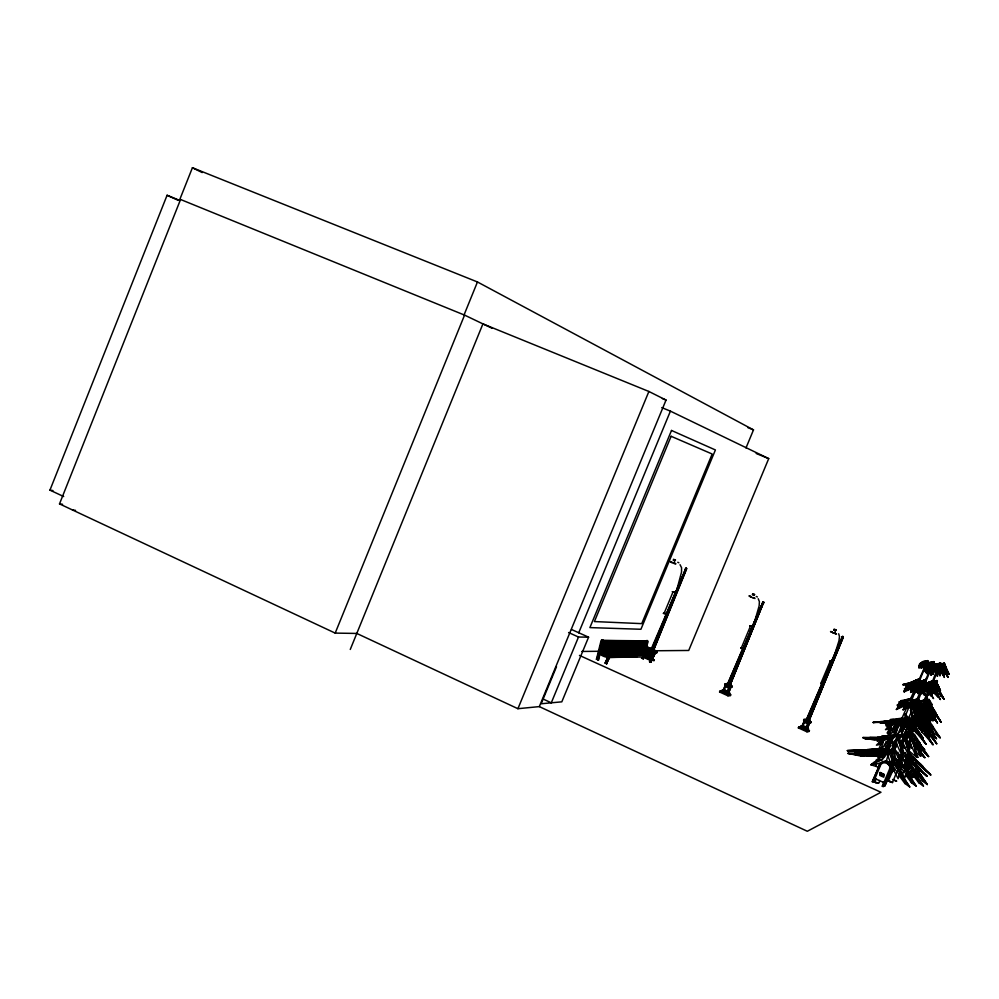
<?xml version="1.0" encoding="UTF-8"?>
<svg xmlns="http://www.w3.org/2000/svg" width="999" height="999" viewBox="0 0 999 999"><rect width="100%" height="100%" fill="white"/><g stroke="black" fill="none" stroke-linecap="round" stroke-linejoin="round"><path stroke-width="1.5" d="M926.785 662.175L926.785 661.163M924.15 663.061L926.972 662.15L926.96 664.984L926.51 664.372M930.356 664.035L933.141 663.136L933.128 665.921L932.679 665.309M937.287 665.484L940.047 664.597L940.022 667.357L939.584 666.758M944.629 671.216L944.654 668.606L943.281 665.659L943.231 669.617L947.964 677.347L943.281 665.659L947.964 677.347L944.654 668.606M653.284 650.174L685.976 568.131L651.51 648.326L650.511 648.913L652.11 648.351L667.095 612.737M940.771 663.836L939.722 665.559C938.411 672.027 943.655 673.388 939.634 665.571C939.572 666.62 942.831 669.23 940.384 669.18L941.295 667.195M943.643 667.407L943.68 664.697L942.294 666.158M883.029 750.811L885.963 751.036M934.09 669.817L934.14 667.145L932.729 664.11L932.666 668.169L937.512 676.111L932.729 664.11L934.49 667.707L933.503 667.782L934.415 665.759M686.625 568.431L685.351 568.468L686.613 569.018L653.97 649.313L654.045 651.148M915.971 692.394L916.021 689.647M927.921 668.93L927.971 666.221L926.548 663.149L926.473 667.27L931.393 675.312L926.548 663.149L928.096 666.37M892.269 739.647L889.647 740.434L894.592 735.014L896.115 734.952L900.062 745.254L902.871 749.125L901.585 744.018L896.115 734.952L881.593 736.375L896.115 734.952L896.428 739.173L894.679 744.592L892.569 746.715L892.269 739.647L896.115 734.952L896.777 735.476M928.183 730.993L928.121 733.453L936.725 743.78L927.921 730.269M905.668 738.686L908.516 735.526L909.989 735.464L910.339 739.56L908.715 744.842L908.566 750.561L916.67 757.404L916.42 751.585L909.989 735.464L904.157 735.689M936.35 681.967L941.52 696.478L937.287 692.282L936.562 682.841M901.26 747.289L901.173 750.187L909.352 757.13L909.152 751.223L902.709 734.902L896.802 735.127M930.294 667.344L930.331 666.121L933.141 663.136L930.431 664.173M933.566 684.203L937.836 696.803L933.553 692.544L932.629 682.105L936.75 690.933L932.629 682.105M920.841 704.532L920.778 706.293L922.527 704.757M937.374 665.634L940.047 664.597L937.249 667.544L937.212 668.756L934.39 670.441L934.515 669.38M894.679 744.592L894.467 750.474L902.746 757.504L902.584 751.51L897.327 738.024M918.818 724.949L918.206 726.373L916.845 723.264L915.384 727.334M914.972 707.155L914.16 705.057L918.306 712.562L918.356 711.325L910.888 700.087L924.325 722.09L920.104 715.496M926.572 682.991L930.856 695.741L926.535 691.433L925.623 680.856L929.782 689.797L925.623 680.856M919.355 680.132L924.612 695.229L920.229 690.858L919.555 681.043M686.6 568.394L653.895 649.163L654.333 650.461M907.604 724.962L906.405 722.102L905.494 725.349L902.609 729.482L900.536 726.61L907.591 721.203M920.279 705.769L919.542 703.883L924.599 712.824L924.649 711.6L917.282 700.524L920.828 708.254L918.193 701.997M930.231 670.079L927.609 660.651L922.077 661.813L926.835 661.026M936.338 670.941L936.4 669.53M889.347 728.721L887.324 732.941L888.635 735.252L893.868 726.535L899.013 723.114L898.913 725.262L895.966 729.457L893.868 726.535L902.447 720.017L903.009 720.454L900.399 726.348L899.013 723.114L899.849 721.965L901.048 724.874M908.403 689.947L908.491 688.211M943.181 672.315L940.671 663.136L935.276 664.26L939.922 663.511M924.3 701.573L937.449 722.939L933.378 716.52M946.765 672.302L946.84 670.928M925.449 665.534L925.549 663.673M928.221 701.136L934.939 711.975L935.564 714.61L931.155 705.881L935.339 713.111L935.401 711.925L928.221 701.136L931.717 708.666L929.107 702.572M918.056 690.646L920.466 689.997L917.944 692.332L917.881 693.506L920.641 692.27M907.666 688.024L904.345 688.91L907.929 686.538L914.185 684.552L908.915 685.514L906.105 686.75L918.081 683.129L910.077 686.875L909.927 689.26L904.132 691.845L904.22 690.634L906.83 688.249M913.298 688.86L910.738 691.208L910.651 692.407L914.859 690.534M918.206 707.142L915.596 708.316L916.071 702.022L917.444 702.709L922.826 711.038L917.319 703.458M909.577 702.659L909.127 707.954L911.513 706.156L910.688 707.954L911.25 713.024L913.885 711.812L910.851 703.259L909.402 704.77M922.527 714.547L933.166 732.329L940.171 737.811L932.254 725.611L922.527 714.547L925.186 722.652L922.626 716.283M919.18 716.42L921.29 723.326L918.63 715.109M927.796 692.07L927.534 695.117L930.956 691.845L930.781 693.044L933.029 691.633L931.08 687.637L929.32 691.358M920.454 688.773L920.304 690.546L917.794 685.814L914.222 693.518L917.694 690.159L917.532 691.395L919.804 689.934M914.31 718.144L911.45 714.285L914.272 720.966L914.122 722.602L911.45 714.285L914.497 717.694M885.838 736.962L877.771 737.387L877.534 739.722L881.505 739.035M907.816 720.828L907.654 722.477L904.982 714.048L915.047 725.561L923.238 738.261L915.933 732.554L908.753 719.143L904.982 714.048L907.816 720.828L913.286 729.033L908.753 719.143L910.876 724.874M937.387 690.272L937.212 691.957L935.464 688.748M922.139 706.68L922.377 704.432L920.104 706.068M922.314 690.234L924.087 686.463L924.375 683.803L923.675 683.703M922.139 706.518L922.377 704.432M932.567 681.206L937.574 668.106L939.435 666.058L940.808 669.792M932.517 664.61L930.119 669.755L930.618 666.683L932.517 664.61L933.915 670.616L932.517 664.61L929.569 667.007L930.618 666.683M924.4 665.759L923.338 666.083L926.335 663.648L923.875 668.868L924.4 665.759L926.335 663.648L927.334 666.258M876.011 766.383L876.335 763.86M923.963 690.734L923.8 691.945L926.061 690.509L924.087 686.463M936.213 690.034L937.037 684.864L937.824 688.274L937.287 692.282L937.037 684.864L935.913 687.674L936.213 690.034L936.925 688.586M932.279 686.688L931.592 684.527L932.517 690.184L933.316 685.039L934.102 688.498L933.553 692.544L933.316 685.039L932.154 687.874L932.467 690.272L933.316 689.947L934.764 693.406L935.251 692.295M910.938 708.503L911.2 706.53M925.436 689.123L926.323 683.828L927.097 687.324L926.535 691.433L926.323 683.828L925.136 686.7L925.436 689.123L926.173 687.649M919.117 688.523L920.042 683.154L920.816 686.688L920.229 690.858L920.042 683.154L918.818 686.063L919.117 688.523L919.879 687.012M754.22 597.989L752.871 597.764M943.231 667.494L944.455 672.002L943.068 666.133L941.183 672.677L943.63 675.636L944.18 672.964L942.507 666.146M924.599 707.791L924.312 709.702L922.939 707.467M939.435 666.058L937.499 672.689L939.972 675.686L940.546 672.976L939.435 666.058L936.525 668.431L937.574 668.106M911.338 699.799L910.963 702.222L911.812 703.696L912.224 699.3L911.525 698.588L901.323 701.735L905.381 700.499M932.666 665.996L933.628 671.603L933.029 674.35L930.544 671.316L932.229 666.508L930.444 668.194M913.511 744.105L914.372 738.686L912.599 740.534M897.139 763.224L896.677 766.121L898.113 769.867M911.962 700.249L917.919 699.05L917.332 702.634L918.168 704.083L918.605 699.75L917.919 699.05L912.224 700.311M926.335 663.648L927.447 670.754L926.835 673.526L924.312 670.454L926.036 665.571L924.212 667.295M929.919 686.875L930.131 685.601M924.612 702.422L924.999 700.062L918.081 701.61L921.64 701.111L918.98 701.922M922.876 685.689L923.101 684.402M919.642 701.798L918.693 701.735L928.833 699.7L928.233 703.184L929.033 704.595L929.495 700.374L928.833 699.7L923.263 700.923M806.98 720.791L843.206 636.675L808.603 721.44L805.406 719.792L807.417 718.731M916.782 683.728L914.759 686.713L914.722 684.902L915.646 684.253L915.658 685.876M749.712 596.391L751.073 596.628M749.862 631.88L763.224 601.785L763.586 602.597L729.695 685.651L726.66 684.09L728.671 683.054L726.96 683.391L730.993 685.214L729.695 685.651M925.499 700.736L928.833 699.7L927.884 704.432L926.61 703.259M919.13 701.248L924.999 700.062L924.038 704.857L922.739 703.683L920.953 705.856L920.741 703.184L924.999 700.062L925.686 700.749L925.224 705.019L924.412 703.596M913.323 701.086L917.919 699.05L916.907 703.908L915.608 702.709L913.773 704.907L913.573 702.21L917.919 699.05L915.783 699.775M911.525 698.588L910.489 703.508L909.165 702.297L904.332 706.768L904.744 703.508L911.525 698.588L900.961 700.711L901.947 700.774L898.85 702.11L906.867 700.649L911.525 698.588L904.457 700.187M941.183 672.677L941.695 670.292M938.024 670.267L937.074 671.141L939.147 667.931L937.499 672.689L939.147 667.931L937.399 669.605M931.08 668.868L930.544 671.316L932.229 666.508L930.119 669.755M924.862 667.969L924.312 670.454L926.036 665.571L923.875 668.868M890.596 769.567L891.108 767.906M891.208 768.418L891.508 767.057M884.015 785.376L884.877 785.913L892.107 768.868L892.232 765.621M596.465 659.19L601.123 640.409L602.684 639.747L603.309 640.871L598.588 659.927L596.465 659.19L598.588 659.927M597.315 657.729L602.222 639.76M598.101 659.927L602.834 640.871L602.197 639.747M599.974 653.733C620.766 660.164 594.68 657.005 600.911 650.961L607.155 650.911M643.681 649.5L644.755 645.179M644.093 649.5L644.805 646.628M644.879 651.51C643.93 650.449 650.137 638.811 646.241 640.871M645.279 651.51C644.605 649.999 651.036 638.149 645.829 640.871M917.219 772.502L916.183 776.61L913.985 772.514L915.072 769.954M599.725 651.073L600.549 651.286L601.048 649.338L645.279 649.075L644.817 650.873M602.772 642.569L603.271 640.621L647.315 641.058L646.865 642.856L601.947 642.357L646.865 642.856M646.091 642.657L646.553 640.871L647.315 641.058M913.198 773.85L912.137 778.009L907.704 769.705L905.756 763.186M905.881 773.775L904.794 777.996L900.324 769.58L898.376 762.986M899.262 774.4L898.126 778.671L893.618 770.142L891.295 762.1M934.627 681.618L932.292 682.329L936.7 680.569L937.424 681.093L935.638 685.489L936.125 681.118M894.455 735.701L883.528 740.646L880.444 751.535L878.795 748.9L881.043 744.205M905.469 757.155L906.18 754.67L909.327 762.774M927.671 682.979L929.644 682.267L927.022 683.054L933.241 680.644L931.88 685.664L932.392 681.243M908.004 731.53L907.042 734.914L905.756 732.704M603.321 641.62L601.161 649.15L602.222 649.213L604.383 641.695M601.485 649.225L603.546 641.62M601.698 649.225L603.858 641.695M601.898 649.15L604.058 641.62M604.283 641.633L602.122 649.15L602.959 649.213M602.447 649.213L604.595 641.695M602.634 649.15L604.795 641.633M603.321 647.964L605.119 641.695M603.546 647.964L605.332 641.695M603.733 647.889L605.531 641.633M604.033 647.639L605.744 641.645L604.058 647.964M603.92 649.213L606.068 641.708M604.108 649.138L606.256 641.645M604.432 649.2L606.48 641.645M604.657 649.2L606.805 641.708M902.359 750.898L903.421 750.948L902.996 752.409L906.48 760.239L909.152 763.636L905.069 752.447M905.206 727.672L905.731 725.736L912.711 735.014L910.888 731.168L902.447 720.017L890.109 721.665L901.011 720.741M920.603 681.743L922.601 681.018L919.954 681.817L926.248 679.382L924.849 684.465L925.399 679.982M601.885 644.143L602.622 641.633M601.835 645.454L602.834 641.633M602.06 645.454L603.146 641.695M604.857 649.138L607.03 641.67M605.069 649.138L607.242 641.67M605.169 649.2L607.342 641.733M605.382 649.2L607.754 641.67M607.542 643.169L605.806 649.138L606.843 649.188L609.015 641.745M608.066 641.733L605.894 649.2L608.279 641.733M608.478 641.683L606.318 649.125L644.767 648.975L646.778 642.045L645.679 641.982L643.656 648.925L644.767 648.975M606.63 649.188L608.703 641.683M609.203 641.683L607.042 649.125L608.079 649.188L610.239 641.758L607.979 649.125L608.803 649.175L610.864 641.695M607.255 649.125L609.427 641.683M607.355 649.188L609.515 641.745M607.567 649.188L609.927 641.695M608.291 649.188L610.451 641.758M608.491 649.113L610.651 641.695M609.015 649.175L611.176 641.758M611.363 641.708L609.215 649.113L612.087 641.708M609.427 649.113L611.588 641.708M609.515 649.175L611.675 641.77M610.152 649.113L612.3 641.708L610.239 649.175M610.451 649.175L612.612 641.77M610.651 649.1L612.799 641.708M610.951 649.163L613.111 641.77M613.324 641.783L611.176 649.163L609.927 649.113M613.511 641.72L611.363 649.1L614.223 641.72M611.575 649.1L613.723 641.72M611.675 649.163L613.823 641.783M612.287 649.1L614.435 641.733M612.387 649.163L614.535 641.783M612.599 649.163L614.747 641.783M612.787 649.1L614.934 641.733M613.099 649.15L615.147 641.733M615.459 641.795L613.311 649.15L612.075 649.1M615.646 641.733L613.498 649.088L615.859 641.733M614.023 649.15L616.158 641.795M616.346 641.745L614.21 649.088L615.434 649.138L617.569 641.808M614.422 649.088L616.558 641.745M614.51 649.15L616.658 641.808M614.722 649.15L617.057 641.745M615.134 649.075L617.257 641.745M615.222 649.15L617.357 641.808M617.757 641.758L615.621 649.075L618.269 641.82M615.921 649.138L618.056 641.82M618.456 641.758L616.321 649.075L617.544 649.125L619.855 641.77M616.633 649.138L618.668 641.758M616.845 649.138L618.968 641.82M617.02 649.075L619.155 641.77M617.232 649.075L619.355 641.77M617.332 649.138L619.455 641.82M617.931 649.063L619.63 643.231M618.031 649.125L620.154 641.833M620.367 641.833L617.719 649.063M620.541 641.77L618.418 649.063L619.63 649.125L621.753 641.845M618.731 649.125L620.754 641.783M618.93 649.125L621.053 641.845M619.118 649.063L621.241 641.783M619.417 649.125L621.44 641.783M621.927 641.783L619.817 649.05L622.439 641.845M620.117 649.113L622.14 641.795M622.614 641.795L620.504 649.05L622.914 641.857M620.716 649.05L622.827 641.795M621.016 649.113L623.301 641.795M621.403 649.05L623.513 641.795M621.49 649.113L623.813 641.857L621.191 649.05M624.2 641.808L622.19 649.1M624.675 641.808L622.564 649.038L623.763 649.1L625.861 641.882L623.551 649.1M622.877 649.1L625.187 641.87L623.076 649.1M623.251 649.038L625.362 641.82M626.036 641.82L623.938 649.038L626.336 641.882M624.238 649.1L626.236 641.82M626.71 641.833L624.625 649.025L625.799 649.088L628.071 641.833L629.245 641.907L627.16 649.075M626.498 643.269L624.825 649.025L627.222 641.882M625.124 649.088L627.397 641.833M625.499 649.025L627.896 641.895L626.922 641.833M625.599 649.088L627.697 641.895M628.271 641.845L626.485 649.088M626.648 649.013L628.746 641.845M629.045 641.907L626.947 649.075L625.973 649.025M627.322 649.013L629.42 641.845M627.622 649.075L629.919 641.907L627.834 649.075L626.86 649.013M628.296 649.075L630.581 641.92L628.496 649.075M628.671 649.013L631.256 641.92L629.17 649.063M631.256 641.92L630.082 641.857L627.996 649.013L628.97 649.063L631.056 641.92M629.345 649L631.418 641.87L633.241 641.932L630.968 649.063L630.007 649L632.08 641.87L630.506 649.063M629.645 649.063L631.618 641.87M630.307 649.063L632.28 641.87M630.681 649L633.241 641.932M632.529 643.306L630.881 649L631.83 649.05L634.565 641.945L633.416 641.882L631.343 648.988M631.543 648.988L633.603 641.882M631.643 649.05L633.703 641.945M632.205 648.988L634.265 641.882M632.305 649.05L634.365 641.945M634.927 649.038L636.987 641.97L635.589 641.895L633.516 648.975L635.676 641.957L634.727 641.895L632.005 648.988M632.866 648.988L634.515 643.306M632.954 649.05L635.027 641.945M633.816 649.038L636.538 641.957M636.238 641.907L634.178 648.975L633.329 648.988M636.338 641.957L634.278 649.038L635.127 649.038L637.837 641.97L636.887 641.907M634.477 649.038L637.187 641.97M634.84 648.975L636.475 643.319M635.489 648.975L637.537 641.92M635.589 649.025L637.637 641.97M635.776 649.025L637.999 641.92L639.135 641.982L636.438 649.025M638.186 641.92L636.138 648.963L637.087 649.025L639.298 641.932L640.234 641.995L638.186 649.013M638.286 641.982L636.238 649.025L635.289 648.975M638.436 643.331L636.788 648.963L638.935 641.982M637.437 648.963L639.485 641.932M637.537 649.025L639.585 641.982M637.737 649.013L640.421 641.995M638.086 648.95L640.134 641.932L641.52 642.007L639.472 649.013L638.536 648.95M638.736 648.95L640.771 641.945M638.836 649.013L640.871 641.995M639.023 649.013L641.708 642.007M639.672 649.013L642.345 642.007L641.42 641.945L639.372 648.95L640.309 649L642.507 641.957L643.618 642.02L641.395 649M640.022 648.95L642.057 641.945M640.122 649L642.157 642.007M640.659 648.938L642.694 641.957M640.759 649L642.794 642.007M640.958 649L643.618 642.02M641.296 648.938L643.331 641.957M642.869 648.988L644.892 642.032L643.781 641.97L641.745 648.938L642.669 648.988L644.605 641.97M641.932 648.938L643.968 641.97M642.032 649L643.781 641.97M642.382 648.938L644.892 642.032M643.019 648.925L645.042 641.97L646.778 642.045M643.306 648.988L645.229 641.982M643.943 648.988L645.966 642.032M644.13 648.988L646.153 642.045L644.28 648.925M644.58 648.975L646.49 641.982M918.181 682.429L913.448 685.601L913.398 684.24L909.227 685.926L902.934 684.627L913.361 683.304L919.979 678.633L909.802 682.916L919.979 678.633L918.543 683.791L919.105 679.258M898.238 725.574L895.416 735.189L894.117 732.916L896.091 728.758M893.88 758.016L896.066 750.586L891.233 756.58M907.916 726.298L919.779 744.467L910.888 731.168L910.838 733.728L919.779 744.467L907.916 726.298L902.447 720.017L891.545 725.499L888.635 735.252L894.942 730.719L893.868 726.535M885.963 762.237L889.372 750.873L878.995 755.893L885.551 754.707L881.742 756.081L875.998 760.264L882.279 759.577L889.372 750.873M913.573 741.283L914.372 738.686L914.772 743.481L920.653 756.28L916.083 752.422M935.913 687.674L935.301 685.351L936.001 683.091M901.36 744.392L903.046 739.06L902.709 734.902L901.21 734.964L897.339 739.235M925.136 686.7L924.512 684.327L925.261 682.017M918.818 686.063L918.206 683.653L918.968 681.306M922.776 692.607L920.516 694.043L921.465 691.183M908.503 765.259L910.564 759.078L908.84 755.219M928.471 692.295L927.534 695.117L928.72 692.607M906.48 760.239L903.945 767.756L900.948 759.54L902.035 755.768L905.219 763.985M606.293 653.396L605.981 654.295L604.283 653.683L604.595 652.784L651.086 652.809L650.799 653.633M652.859 653.458L606.518 653.496L606.206 654.395L607.904 655.007L608.216 654.108L653.796 653.508M896.49 767.619L899.112 759.989L895.628 752.06M649.225 653.071L649.512 652.247L651.086 652.809M651.286 652.896L650.998 653.721L647.914 653.771M888.923 752.372L892.419 760.414L891.083 764.26L887.886 755.818M941.97 665.609L944.505 663.423L942.532 666.008L942.294 664.697L941.27 665.284M676.598 590.646L681.53 572.09L681.568 567.744L680.044 564.685M934.864 667.295L938.635 664.597L936.463 667.419L935.776 666.258L940.671 663.136L938.885 665.933L938.635 664.597L939.185 664.073L939.385 665.272M908.715 744.842L906.692 746.902L910.339 739.56L910.738 744.43L908.566 750.561L910.339 739.56L906.73 743.331L906.305 740.034L909.989 735.464L904.682 737.874M932.454 663.811L932.254 662.599L929.495 665.983L928.808 664.797L933.765 661.65L936.288 668.706L933.765 661.65L928.308 662.787L933.016 662.025M920.391 664.947L919.03 667.832L922.564 663.848L925.511 662.15L923.251 665.034L922.564 663.848L927.609 660.651L925.748 663.523L925.511 662.15L926.073 661.613L926.273 662.849M900.536 744.005L903.046 739.06L903.408 743.98L901.173 750.187L903.046 739.06L900.274 741.907M753.721 624.625L759.128 605.981L759.402 601.673L758.229 598.738M892.569 746.715L896.428 739.173L896.765 744.168L894.467 750.474L896.428 739.173L892.656 743.031M935.214 683.378L934.265 685.988L935.301 685.351M931.468 683.528L930.494 686.176L931.543 685.526L932.154 687.874M933.416 684.64L934.202 682.492M924.45 682.292L923.451 684.977L924.512 684.327M930.444 682.629L929.232 685.888L931.518 684.352M833.054 659.577L838.96 640.846L839.485 636.588L838.685 633.778M923.413 681.393L922.164 684.69L924.487 683.129M915.821 684.015L917.094 680.681M63.699 496.553L49.95 490.134L167.083 195.267L179.808 200.449M745.978 447.977L753.496 429.895L477.46 281.968L192.42 167.732L179.895 199.213L464.56 315.11L335.189 633.104L59.515 503.896L180.557 199.513M875.973 782.479C869.992 779.42 880.893 787.1 879.332 780.419M890.434 752.921L893.93 744.243M896.852 737L909.127 706.605M910.876 702.272L918.468 683.453M919.642 680.556L924.899 667.532M927.109 660.651L932.591 671.965L929.12 669.193L929.694 667.782M903.67 736.363L908.915 723.363M910.077 720.479L911.825 716.146M917.082 703.146L924.662 684.377M925.823 681.48L933.878 662.349M893.306 769.505L888.248 780.893L892.494 782.542L895.991 773.875M910.576 737.786L914.073 729.133M915.234 726.236L919.317 716.133M923.988 704.582L928.658 693.044M929.819 690.147L937.399 671.39M477.46 281.968L464.073 314.872L492.145 328.296M350.262 649.462L482.917 323.888L648.888 391.471L666.033 400.062L539.31 706.605L517.919 708.703L356.793 633.441L335.189 633.104M927.384 686.35L928.258 684.19L933.241 680.644L927.859 683.154M933.278 661.65L934.589 666.92L938.673 672.802L935.651 667.207L938.673 672.802L935.239 670.067L935.813 668.681M517.919 708.703L648.888 391.471M541.658 702.622L556.493 666.733M578.708 632.829L670.416 411.138L661.775 407.604M540.709 703.808L561.813 701.835L588.586 637.175L578.496 637.025L551.286 702.821L542.832 698.9M600.224 653.596L600.986 651.735L607.092 651.673M648.963 652.959L649.3 652.147L647.777 651.46L602.722 651.935L602.36 652.822L609.24 652.734M604.008 653.558L604.37 652.684L602.722 651.935M662.574 625.911L664.347 621.628M666.708 615.908L668.468 611.625M669.655 608.778L671.428 604.482M672.602 601.635L686.176 568.781M612.399 653.296L611.7 652.984L606.493 663.736L605.107 663.099L610.077 652.247L608.953 654.957M605.107 663.099L607.829 657.667M609.502 657.779L610.676 655.094L654.208 654.37L653.109 656.855L608.716 657.429L636.788 656.855M673.214 560.289C673.85 557.679 673.638 563.074 675.449 560.027L673.613 559.328M674.625 560.901L675.449 560.027M648.101 649.687L648.401 648.963L653.908 651.46L652.884 652.709L648.551 650.749L648.101 649.687L653.608 652.185M672.976 592.032L664.11 613.349L666.583 613.636L675.424 592.407M656.655 652.634L656.493 651.173L646.116 646.515L657.217 651.435L657.055 652.622L655.594 652.434L650.824 662.312L649.537 661.738L651.323 657.467M653.933 650.911L654.22 650.224M649.537 661.738L651.723 657.454M655.744 651.548L652.884 652.709M652.822 659.527L653.296 658.391L652.434 657.354M653.858 660.901L654.233 660.014L651.523 658.791M744.492 647.926L746.265 643.656M748.626 637.974L750.399 633.716M751.585 630.869L753.358 626.598M754.545 623.763L763.573 601.922L730.619 684.053L730.993 685.214L730.506 683.878L763.686 602.035M942.107 671.453L941.033 668.681L943.206 673.301L939.634 665.571L938.948 665.908L940.184 663.136L945.491 674.15L942.107 671.453L942.669 670.079M670.416 411.138L768.718 458.616L688.723 650.461L653.084 650.786M752.347 594.73C752.871 592.057 752.859 597.577 754.57 594.442L752.746 593.756M753.795 595.354L754.57 594.442M727.946 693.568L730.731 694.829L730.356 695.729L727.946 695.804L719.58 691.995L719.954 691.096L722.389 691.046M721.353 691.583L721.84 690.434L723.226 690.172L729.807 693.206L729.332 694.355L727.547 694.405L721.353 691.583L723.151 691.545M724.737 684.465L726.673 683.716L732.317 686.276L732.017 687L729.632 687.549L725.174 685.526L724.737 684.465L732.017 687M723.226 690.172L725.174 685.526M726.847 684.352L728.146 683.054L763.049 601.748L728.096 685.002M730.706 685.913L730.806 684.952L729.557 684.303M913.448 685.601L914.834 682.267M940.171 664.06L944.292 663.261L949.05 674.113L945.703 671.453L946.265 670.104M675.486 592.794L686.051 568.219L652.285 648.726L651.698 649.537L650.511 648.913M732.317 686.276L730.694 686.288L729.632 687.549L727.547 694.405M728.958 692.17L730.906 687.524M727.946 695.804L728.321 694.904L730.731 694.829M827.447 673.863L829.232 669.617M830.419 666.783L836.35 652.634M837.537 649.8L842.681 636.4L829.295 666.383M833.803 630.182C834.215 627.447 834.415 633.091 836.026 629.882L834.227 629.195M835.301 630.831L836.026 629.882M798.351 727.884L798.738 726.972L800.836 726.748L800.449 727.647L798.351 727.884L806.967 731.805L809.028 731.555L809.415 730.644L806.955 729.532M800.124 727.447L800.624 726.285L803.121 725.898L800.624 726.285L806.992 729.183L808.516 729.008L808.029 730.169L806.505 730.356L800.124 727.447L801.673 727.284L802.16 726.123M810.776 722.727L803.558 720.229L805.281 719.355L803.87 719.48L803.995 721.303L808.578 723.388L810.776 722.727L811.088 721.99L808.765 720.941M802.509 725.237L804.595 721.965L803.059 725.599L806.168 727.01L807.517 723.8L804.407 722.389M805.656 720.104L806.967 718.781L842.145 636.825L843.343 636.688L809.465 719.792L809.864 720.978L808.603 721.44M806.368 720.042L806.668 719.33C803.408 718.768 813.186 722.464 808.278 719.979M811.088 721.99L808.578 723.388L806.505 730.356M805.094 721.191L803.995 721.303L802.01 726.011L807.691 727.971L809.665 723.264M806.967 731.805L807.354 730.893L809.415 730.644M731.068 677.372L732.879 673.126M734.078 670.292L735.876 666.033M737.075 663.199L738.885 658.94M740.084 656.106L741.882 651.86M752.697 626.336L760.501 607.904M761.7 605.069L763.224 601.785M892.107 768.868L890.746 769.505L883.328 786.712L882.304 786.25L889.547 769.18C891.608 764.048 882.929 760.039 880.556 765.134L873.488 782.105L872.302 781.717L880.606 763.186M879.719 764.535L872.302 781.717M876.086 778.995L875.087 781.343L874.075 780.881M885.351 781.942L886.375 782.404L883.953 782.629L882.304 786.25M909.739 738.086L910.638 735.963M909.914 773.85L911.026 771.253M742.582 648.875L728.034 682.879L730.619 684.053L729.695 683.466M808.029 717.319L822.477 683.441M831.518 662.262L839.947 642.494M920.641 720.704L919.43 723.526L918.78 721.278M822.002 683.316L806.805 718.581L809.465 719.792L808.453 719.155M902.447 737.562L903.371 735.414L902.709 734.902L897.314 737.349M916.707 721.353L914.847 725.649L913.648 722.826L914.822 721.94L915.471 724.213M902.547 773.775L903.683 771.153M922.414 688.323L923.088 686.75M923.526 685.776L924.375 683.803L921.99 686.513L921.977 684.914L924.375 683.803L925.574 686.263M909.09 721.578L906.967 726.423L905.594 723.226L900.536 726.61L901.622 730.731L897.714 733.541M895.866 774.4L897.04 771.727M606.493 663.736L611.7 652.984M650.824 662.312L655.594 652.434M929.42 689.472L930.956 685.988M886.95 752.01L891.97 740.721M894.48 735.077L899.487 723.788M900.748 720.966L908.89 702.622M910.151 699.799L917.045 684.278L918.206 683.653M918.918 680.044L926.46 663.111M928.271 664.822L927.359 666.87L928.009 666.358L929.12 669.193M893.368 752.422L895.891 746.728M900.961 735.326L905.394 725.349M908.566 718.219L911.725 711.101M914.26 705.394L920.591 691.146M922.489 686.875L932.629 664.073L933.166 665.946L934.127 663.96M908.503 735.326L912.312 726.773M916.745 716.807L918.643 712.537M920.541 708.266L922.439 703.983M923.7 701.136L930.668 685.476M914.335 686.875L913.423 688.885L916.108 687.712L916.795 686.113L914.335 686.875L915.646 685.351L914.135 685.139M909.24 729.133L911.051 725.149L907.891 727.272L903.62 734.515M909.227 685.926L910.251 683.703M901.897 728.496L903.758 724.462M910.376 710.664L911.737 707.704M944.904 667.257L944.005 669.218L944.642 665.509M887.974 744.13L890.084 739.585M895.241 728.458L897.139 724.362M894.917 745.604L893.318 749.038L894.954 751.598M901.585 733.516L903.508 729.395M920.516 694.043L921.715 691.508M915.134 726.91L916.845 723.264M899.874 702.047L898.463 705.057L900.299 703.983L896.378 709.477L904.47 705.856L904.744 703.508L896.378 709.477L906.867 700.649M912.849 723.938L913.648 722.826L907.891 727.272L909.939 730.119L912.274 725.174M885.726 748.651L887.911 744.018L889.46 743.693L887.362 751.236L885.726 748.651L888.448 747.352M902.609 729.482L905.594 723.226M932.479 692.344L931.293 694.817L934.689 691.595M895.966 729.457L899.013 723.114M927.971 662.999L927.01 665.009L926.66 663.136L927.721 661.363M893.156 737.012L886.338 741.87L888.835 745.316L892.219 738.273L896.115 734.952M600.499 651.823L602.085 652.697L602.509 651.835L600.911 650.961M608.641 655.044L609.053 654.208L610.676 655.094M645.716 651.36L646.103 650.574L647.577 651.373L647.19 652.16M941.021 665.421L940.059 667.369L939.722 665.559M913.173 741.096L914.372 738.686M932.467 690.272L933.191 688.811M935.514 668.456L936.625 666.495L940.047 664.597M891.782 721.578L889.285 725.873L885.464 723.713L889.41 721.753L885.926 722.015L888.486 721.191M914.722 684.902L910.838 688.511L910.077 686.875L914.722 684.902L910.838 688.511M890.883 745.416L887.362 751.236L889.46 749.837M886.338 741.87L880.444 751.535L887.661 746.728L886.338 741.87L892.219 738.273L892.169 740.696L888.835 745.316M943.356 665.634L944.392 663.935M919.305 722.352L920.017 721.203M934.639 666.508L940.671 663.136L941.47 668.343L945.491 674.15L943.343 670.966M930.356 668.693L932.591 671.965L928.458 665.996L927.609 660.651L921.815 663.461L919.03 667.832L922.689 665.621L922.564 663.848M909.939 730.119L912.774 726.023M910.326 737.824L914.01 734.64L914.647 735.139M906.255 738.686L909.989 735.464M809.565 721.678L809.302 719.592L843.306 637.262L842.057 636.75L842.681 636.4M898.9 738.174L902.709 734.902L903.246 735.414L908.128 743.83L909.427 748.863L906.655 745.054L903.92 737.924M936.225 667.02L937.599 665.197M929.257 665.571L930.656 663.736M612.799 653.196L612.624 651.61L601.423 646.553L613.099 651.61L613.561 652.822L612.375 653.371M923.014 664.635L924.437 662.762M936.463 667.419L938.635 664.597M929.495 665.983L933.978 661.825L928.059 664.422M923.251 665.034L925.511 662.15M898.7 756.867L900.461 754.657M902.322 752.334L903.421 750.948M910.077 754.482L915.346 759.702L916.208 762.399L915.022 763.885L911.313 758.99M903.496 726.36L905.618 726.261L902.447 720.017L890.084 722.077L889.285 723.076L902.447 720.017L909.065 730.793L909.053 730.144L912.624 734.277L912.287 733.416M911.3 738.011L914.01 734.64L919.33 743.343L920.641 748.239L917.944 744.517L914.01 734.64L912.549 734.69L910.688 736.775M898.95 739.522L902.709 734.902M888.261 764.26L890.221 762.662L892.606 767.22L884.877 785.913M889.422 763.973L888.611 764.585L889.422 763.973L885.289 761.8L881.792 762.287M929.632 714.173L931.18 712.399L927.609 702.572L933.615 711.388L928.258 703.983M877.771 737.387L875.199 740.259L868.343 738.773M941.245 668.156L943.068 666.133M931.63 666.458L930.981 667.157L930.331 666.121M909.177 686.4L904.132 691.845L910.077 686.875M915.184 684.565L913.698 686.163L915.671 686.575M926.972 662.15L921.228 668.156L921.44 665.996L926.972 662.15L924.237 663.211M907.217 685.514L908.74 683.89M928.196 704.183L926.697 707.167L928.708 705.594M924.362 704.607L922.951 706.081L922.714 709.178L925.012 707.429L924.237 709.19L924.799 714.123L927.359 712.936L923.775 702.971L929.857 711.9L924.425 704.407M915.821 705.144L917.257 703.658M934.39 670.441L937.249 667.544M906.056 705.169L903.034 709.777L909.664 706.805M924.525 711.65L926.285 709.939M928.371 711.138L930.106 709.452M917.394 710.789L919.18 709.053M910.976 710.489L912.799 708.741M910.576 687.949L913.024 685.626M928.183 688.511L931.655 685.252L930.693 684.914M921.34 667.07L922.364 666.133M910.351 762.087L912.924 767.407L911.787 768.418L909.852 762M905.618 761.925L908.853 768.668L906.006 771.228M652.11 648.351L650.399 648.676M898.9 763.074L901.498 768.531L898.588 771.116M891.558 762.15L894.817 769.08L891.845 771.703L890.883 769.168M905.519 685.164L906.692 684.153M916.995 709.003L914.422 710.164L916.433 708.441M907.192 706.268L903.034 709.777L907.729 706.418M921.041 690.846L917.881 693.506L919.629 691.595L917.944 692.332M914.947 688.811L910.651 692.407L914.872 687.836L912.611 688.336M674.999 563.661L673.938 562.937M909.939 699.525L911.737 698.089L915.146 704.045L913.948 702.772L914.26 705.257L912.124 701.36L911.737 698.089L909.102 699.525M922.839 707.629L924.874 706.043M915.696 706.705L917.769 705.094M909.265 706.355L911.375 704.72M881.73 756.28L877.909 757.317L881.967 756.917M670.516 561.888L672.077 562.212M917.631 722.165L920.091 720.291L925.349 726.323L936.725 743.78L929.045 732.279M915.571 708.279L917.906 706.505L917.107 708.291L917.669 713.286L920.266 712.087L916.657 701.997L921.615 712.974L921.977 720.629L924.337 719.367L922.751 714.447L924.437 716.608L921.115 709.065M669.904 561.438L671.728 562.487M899.924 704.245L897.277 705.107L899.287 703.633M925.686 702.01L928.833 699.7L925.499 701.186M910.364 732.504L907.042 734.914L911.962 726.548L913.036 730.569M904.008 734.939L908.965 731.343L907.891 727.272M880.456 763.261L881.955 762.225M882.017 762.599L883.503 761.563M914.422 710.164L916.695 708.516M904.957 739.048L907.142 737.474M897.589 738.523L899.812 736.937M932.055 684.028L936.962 680.531L932.641 682.542M921.19 682.966L926.248 679.382L920.791 681.917M928.133 686.75L931.393 685.014L932.567 687.449M917.219 699.525L917.919 699.05M924.312 700.536L924.999 700.062L922.889 700.774M928.146 700.162L928.833 699.7M933.016 685.701L935.276 684.19M892.594 747.739L894.455 746.503L893.793 744.118M940.596 665.609L942.831 664.173L943.031 665.359M931.705 663.124L928.808 664.797L928.945 666.558M891.545 725.499L886.163 725.761L893.381 721.79M882.929 750.686L880.531 752.072L865.434 750.948M897.277 705.107L899.662 703.771M930.843 664.41L933.141 663.136M921.815 663.461L919.617 663.761L923.413 661.75M894.992 750.536L890.434 753.034L894.929 751.997M931.967 709.452L935.226 716.807L933.59 714.71L935.151 719.492L932.904 720.729L929.669 716.196M915.509 699.962L918.118 698.563L921.465 704.42L920.279 703.171L920.766 707.13L918.843 704.969L918.243 699.637M928.171 709.952L931.468 717.407L929.807 715.272L931.393 720.129L929.095 721.378L925.024 715.634L927.359 712.936L929.095 721.378L928.683 713.823L923.775 702.971M922.614 700.973L925.211 699.575L928.508 705.369L927.334 704.133L927.784 708.029L925.886 705.906L925.324 700.636M918.88 666.87L920.029 666.258M926.473 700.586L929.033 699.225M914.772 708.741L918.131 716.408L916.42 714.21L918.006 719.193L915.596 720.466L911.463 714.572L913.885 711.812L915.596 720.466L915.259 712.712L910.926 703.059L916.508 710.751L910.264 701.585M883.528 740.646L877.134 740.808L885.489 736.613M894.117 732.916L896.44 731.718M887.324 732.941L889.684 731.73M894.355 780.431L896.727 781.106L892.544 779.482M890.072 781.867L892.494 782.542M904.107 707.479L908.241 705.381M907.991 725.049L910.364 723.85M912.624 722.714L914.759 721.628L911.8 722.04M918.73 720.978L920.091 720.291L926.523 730.631L929.932 733.978L929.594 733.154M936.587 664.21L934.664 665.172L938.211 664.335L934.165 665.996L935.039 665.883M897.489 707.13L901.672 705.019M901.86 723.751L907.542 720.891L903.034 721.503M929.632 662.737L927.696 663.711L931.268 662.861L928.546 663.985M888.248 780.893L890.658 781.568M886.5 781.955L885.264 782.567L889.46 772.702L890.671 772.127M883.953 782.629L873.963 778.109M882.854 781.755L884.702 782.729M938.748 665.958L944.292 663.261L946.927 670.978L949.05 674.113L945.079 668.381L943.818 663.249M882.616 753.783L886.275 751.997L867.469 752.334L870.191 752.896M883.715 756.043L863.523 754.882L867.357 753.021L884.24 755.381M871.815 753.933L874.325 752.709L883.441 753.97M875.661 782.629L876.298 782.329M878.795 748.9L881.555 747.589M933.89 685.414L935.401 685.077M902.447 720.017L889.56 720.716L882.229 723.039L890.084 722.077M910.002 736.463L912.424 735.351L908.128 735.788M921.815 693.231L927.359 690.746M920.491 702.072L924.999 700.062M910.738 691.208L912.437 690.471M889.684 762.574L888.323 763.174L890.221 762.662L885.002 761.126M904.22 690.634L905.943 689.884M897.04 720.716L901.822 718.656M903.596 720.866L907.055 719.38M908.328 718.843L909.789 718.206L908.253 718.144M910.838 721.603L913.123 720.629M918.218 719.517L919.48 718.98M937.886 666.071L941.87 664.435L938.373 665.259M921.44 662.737L925.074 661.887L918.68 665.496L920.978 664.772M907.529 724.812L910.214 723.776M889.697 723.726L897.689 722.414L889.36 725.611L885.464 729.657L890.683 728.396M901.548 723.588L904.282 722.539L901.66 722.964M930.244 685.439L931.393 685.014M936.75 690.933L934.44 684.74M923.213 684.228L924.375 683.803M919.617 663.761L925.074 661.887M928.583 663.786L931.268 662.861M934.227 665.709L938.211 664.335M937.936 665.784L941.87 664.435M928.271 687.424L928.983 687.175M881.243 738.636L890.621 737.437L880.931 740.709L876.435 745.167L882.616 743.88M894.792 745.928L893.88 746.241L893.68 743.706M922.002 664.585L923.476 664.11L921.228 668.156L924.1 666.433L924.137 665.184L924.799 666.246M916.657 679.894L918.68 679.233M894.317 720.791L901.76 718.506L889.772 720.766L898.238 719.592M922.964 680.619L924.974 679.969M929.994 681.867L931.98 681.231M933.765 681.743L935.713 681.106M912.025 681.98L914.435 681.206M898.95 704.02L905.219 702.035M867.357 753.021L859.927 755.319L847.876 753.371L867.357 753.021L881.205 754.932M871.39 753.621L874.325 752.709L883.528 754.133M879.02 753.945L881.917 753.046L884.927 753.458L862.874 753.383L865.833 753.858M880.569 753.758L886.275 751.997M904.782 719.755L907.104 719.043M909.789 718.206L904.257 719.18M915.121 680.506L917.544 679.77M919.417 718.83L917.144 719.517L915.409 716.146M921.465 681.218L923.85 680.494M928.508 682.467L930.868 681.743M883.353 761.625L886.975 761.076L891.608 763.96M926.335 688.798L925.536 689.035L925.062 686.176M886.163 725.761L897.689 722.414M901.448 723.363L904.282 722.539M907.367 724.475L910.164 723.663M898.75 735.589L902.921 734.415L909.202 743.968L907.954 742.819M907.429 735.751L910.201 734.977M906.105 686.75L914.185 684.552M915.234 686.65L912.574 687.374L914.372 687.175L910.851 689.51L914.135 688.636M919.804 664.535L921.39 664.11M875.211 755.544L866.583 756.056L875.136 755.157M887.724 724.987L890.184 724.337M877.134 740.808L890.621 737.437M893.543 729.37L897.402 728.433M900.998 730.007L904.807 729.083M903.196 721.515L907.517 720.516M911.9 721.915L914.734 721.253M915.896 721.266L920.091 720.291L918.693 720.004M883.653 753.346L888.211 752.297M886.687 724.4L890.671 723.488M906.143 687.724L908.428 687.212M878.87 758.166L884.427 756.955M940.259 664.31L943.556 663.611M919.804 665.072L921.565 664.735M883.116 738.461L870.479 739.21L874.05 738.536L865.509 738.91L862.861 737.587L886.175 737.112M880.007 738.898L877.422 739.098L879.769 738.648M887.412 727.634L891.108 726.947M894.18 727.684L897.826 727.01M901.61 728.333L904.008 727.896M888.136 750.336L869.58 749.899L861.85 750.961L870.716 751.136L876.535 750.062M867.244 754.794L860.663 755.993L847.876 753.371L856.68 753.745M881.33 754.62L887.199 753.533M891.046 753.758L893.943 753.221M872.814 755.694L878.221 754.707L863.523 754.882M879.732 755.344L883.728 754.607M902.934 720.704L907.529 719.892M910.201 721.453L913.236 720.903M892.519 751.023L890.746 751.335L894.629 751.535M881.48 762.999L870.878 764.784L874.625 761.762L882.279 759.577L870.878 764.784L879.37 767.432L879.307 763.361M903.133 721.153L907.504 720.416M910.414 721.877L914.722 721.166M917.269 720.754L920.091 720.291L917.132 720.441M907.679 723.888L910.264 723.463M898.276 720.679L901.061 720.242M910.713 721.778L913.436 721.353M917.407 720.704L920.091 720.291L916.995 720.454M878.695 742.931L883.066 742.257M885.464 723.713L891.033 722.876M876.997 738.686L885.701 737.374M891.907 720.853L894.754 720.429M870.479 739.21L880.681 737.712M877.422 739.098L880.294 738.673M903.958 718.781L906.817 718.356M885.926 722.015L888.723 721.603M909.789 719.742L914.048 719.13M865.509 738.91L872.389 737.924M875.211 738.411L879.282 737.824M912.124 700.449L914.522 700.112M876.81 722.227L881.293 721.578M880.594 722.002L889.56 720.716L873.001 722.452L884.739 722.339L887.087 720.828L900.911 720.104M883.653 722.352L888.086 721.715L879.894 722.577L887.124 722.502M903.146 735.576L909.277 734.715M884.028 749.6L886.762 749.025M911.575 719.804L914.197 719.48M910.176 720.104L914.147 719.605M887.149 751.186L871.84 750.736M890.196 750.823L894.754 750.286M889.16 721.503L879.894 722.577L887.399 722.127M864.659 738.486L870.404 737.849M896.665 736.088L901.086 735.639M904.033 736.638L908.391 736.188M863.948 738.124L867.731 737.749M885.364 737.449L881.842 737.162L885.389 737.287M874 749.7L878.383 749.287M890.384 750.636L894.792 750.237M885.851 737.262L876.485 738.061L862.861 737.587L865.609 738.174M869.717 755.232L860.663 755.993L874.562 755.319M878.271 755.694L875.311 755.943L879.857 755.719M866.583 756.056L874.999 755.419M863.66 750.249L873.463 749.5M873.438 749.762L878.97 749.35M885.039 721.74L873.001 722.452L889.06 721.266M854.332 750.461L862.949 749.962M861.475 750.187L869.979 749.687M873.75 749.537L879.295 749.213L867.02 749.7L879.058 749.188M902.884 720.491L905.918 720.341M903.308 720.479L907.542 720.254M910.576 721.228L914.759 721.003M860.564 750.311L864.722 750.087M910.151 721.241L913.148 721.078M872.502 738.81L878.121 738.548M892.182 748.613L894.555 748.513M880.356 749.25L847.314 750.636L865.883 752.01L869.58 749.899L847.314 750.636L868.119 750.137M882.779 749.138L885.214 749.038M869.23 750.561L862.412 750.724L868.506 750.461M893.618 719.517L890.121 719.655L903.296 718.031M879.757 749.337L867.02 749.7M856.443 750.411L868.993 749.937M883.878 749.138L886.937 749.038M873.613 749.725L879.282 749.7M862.412 750.724L868.618 750.511M886.076 721.503L895.067 721.253M729.807 693.206L728.034 693.256L721.84 690.434L723.638 690.396M719.58 691.995L722.015 691.932M870.716 751.136L878.558 751.31L877.234 751.847L888.036 750.561L876.198 751.585L871.865 750.686M724.625 689.41L723.751 689.422L725.074 686.263L725.948 686.251M610.264 655.931L653.821 655.144L653.096 654.82M874.325 752.709L855.082 753.059L857.879 753.633M608.591 655.469L600.199 651.798L647.577 651.373M602.085 652.697L649.3 652.147M612.337 652.697L649.512 652.247M872.002 754.52L883.603 754.382M610.139 651.648L614.722 651.598M610.264 650.886L646.103 650.574M581.818 651.448L598.863 651.286M600.549 651.286L606.655 651.223M611.238 651.186L614.285 651.148M645.342 650.861L648.438 650.836M600.224 649.113L603.271 649.1M631.418 641.87L629.845 649.063L628.87 649M635.876 641.957L632.667 648.988M641.071 641.995L638.386 649.013L637.25 648.963M645.042 641.97L643.493 648.988L642.569 648.938M883.466 761.787L885.289 761.8M646.553 640.871L602.434 640.409L603.271 640.621M876.61 751.036L885.264 751.211M891.145 749.05L893.83 749.113M883.403 749.787L887.686 749.899M890.546 749.962L894.842 750.062L892.119 749.7M890.908 750.162L895.141 750.261M654.233 660.014L651.498 659.927L644.717 656.842M877.322 737.749L869.842 737.487L870.941 738.036M876.56 752.722L867.469 752.334L876.223 753.733M870.591 753.721L855.082 753.059L859.552 753.783M861.076 753.933L866.945 754.183M880.456 750.699L884.927 751.023M854.57 750.361L862.199 750.923M865.259 751.148L872.901 751.723M871.428 754.445L874.537 754.707M879.195 755.094L882.005 755.356M882.579 749.7L888.186 750.237M872.564 755.856L878.958 756.505M72.515 509.989L75.549 510.377M59.515 503.896L62.575 504.295M49.95 490.134L52.959 490.559M656.655 652.784L645.704 648.189L654.095 651.76M612.849 653.371L600.973 648.363L610.077 652.247M628.945 641.845L629.919 641.907M640.471 648.938L641.595 649M881.842 737.162L884.827 737.811M875.948 738.81L882.042 740.134M644.505 648.875L645.279 649.075M726.66 684.09L727.672 684.352M831.83 631.768C826.573 630.344 839.422 635.439 834.252 632.792M832.392 632.055L831.243 631.917M750.549 596.353L748.963 595.879L750.998 597.027M673.588 563.224L675.936 563.848L674.5 562.924M843.206 636.675L842.357 636.85M606.518 653.496L608.216 654.108M671.44 562.425L674.075 563.473M750.761 596.99L754.982 598.513L754.482 597.777M832.417 632.579L836.55 634.04L834.477 632.629M747.739 427.547L753.496 429.895M662.349 398.564L666.033 400.062M756.181 453.471L768.718 458.616M834.115 630.219L835.614 630.869M677.747 562.275L678.858 562.762M756.243 596.44L757.392 596.94M649.949 661.725L651.236 662.3M571.515 629.495L588.586 637.175M568.593 632.554L578.496 637.025M888.386 780.818L890.371 781.717M600.212 651.385L600.986 651.735M605.581 663.086L606.967 663.723M725.037 683.728L730.694 686.288M803.87 719.48L809.702 722.127M648.95 651.798L651.885 653.134M647.652 656.68L651.273 658.329L650.973 657.305M579.457 655.406L880.968 792.269L807.317 831.268L539.31 706.605M167.083 195.267L178.409 200.424M647.19 657.817L650.799 659.452M719.954 691.096L728.321 694.904M798.738 726.972L807.354 730.893M642.994 657.105L651.136 660.814M192.42 167.732L202.21 172.577M729.258 684.989L730.519 685.639M883.153 781.605L884.377 782.242M877.522 782.979L878.158 783.316M652.697 653.558L654.208 654.37M887.087 762.324L890.733 766.295M916.957 773.551L922.751 781.28L927.347 784.54L911.45 761.263M912.924 774.899L918.793 782.741L923.451 786.038L905.818 760.077M905.606 774.849L911.525 782.779L916.245 786.138L898.476 759.839M898.975 775.486L904.969 783.541L909.752 786.937L891.795 760.251M888.273 763.573L888.96 764.173M888.373 763.785L889.06 764.385M916.208 762.399L930.768 774.987L909.102 753.371M901.922 766.733L892.07 755.619M907.005 771.141L913.71 776.935L892.182 755.506M891.558 757.117L898.351 763.199M898.188 756.755L902.634 760.751M910.626 756.905L916.008 761.775M906.58 758.016L912.05 762.949M919.068 742.357L920.291 743.481L914.21 734.153M915.134 743.281L916.37 744.417L910.963 736.151M898.825 755.169L920.004 776.298L911.051 768.668L908.94 764.447L912.249 767.994L898.551 755.157M901.46 742.994L902.734 744.155L896.328 734.452M906.13 755.469L919.38 768.131L916.108 764.635L918.193 768.805L927.01 776.323L916.108 764.635M908.715 755.069L911.513 757.779L908.853 753.97M917.369 745.616L928.633 756.58L921.89 746.815L923.451 750.374L928.633 756.58L918.705 744.567M919.43 752.422L924.837 757.679L919.704 750.261M906.255 746.166L909.452 749.275M915.072 754.732L917.831 757.404L915.209 753.658M898.7 755.269L910.077 766.483M906.018 755.569L927.01 776.323L912.262 763.573L911.363 760.851L917.694 768.281M914.048 770.391L920.004 776.298L913.66 770.316M913.486 757.404L920.191 764.06M909.465 758.528L916.27 765.271M902.209 758.266L909.09 765.097M895.616 758.653L902.596 765.584M909.939 754.382L923.263 766.882L920.029 763.436L922.089 767.544L930.768 774.987L915.346 759.702L921.577 767.032M905.868 755.469L913.036 762.599L911.175 760.589M891.895 755.506L905.806 768.518L902.472 764.922L904.607 769.205L913.71 776.935L897.614 761.038L902.284 766.483M905.993 759.889L908.853 762.861M898.65 759.64L901.548 762.649M891.982 760.052L894.929 763.099M919.442 743.556L921.14 745.341L916.17 739.847M915.496 744.505L917.219 746.303L912.187 740.734M908.303 744.055L910.039 745.891L906.98 742.507M901.797 744.243L903.558 746.091L899.412 741.52M921.89 746.815L924.799 749.887L917.557 741.695L922.764 747.489M898.126 769.942L901.36 773.363L892.731 761.4L909.752 786.937L894.817 769.08M907.442 761.051L910.988 765.584L906.742 761.201L912.062 769.517L915.184 772.851L913.623 770.516M904.757 769.392L907.929 772.764L899.4 760.963L916.245 786.138L901.498 768.531M911.45 761.026L919.167 771.528L914.51 764.622M888.848 763.261L890.883 766.233L890.958 767.981M919.629 716.233L921.627 718.481M933.191 728.021L932.254 725.611L925.499 717.869M932.991 734.402L936.475 738.686L922.314 720.067L929.37 733.129L936.475 738.686L921.852 717.869M915.896 719.38L921.403 725.636L929.495 738.161L922.289 732.542L915.184 719.305L929.495 738.161L926.86 734.914M916.533 729.32L915.047 725.561L908.054 717.507M922.601 719.592L928.471 726.323L929.894 729.982M916.47 719.967L921.403 725.636L922.851 729.345M905.981 762.761L908.74 765.983M905.643 768.968L908.915 772.776M919.167 768.568L922.327 772.289M919.567 749.287L920.941 750.911M923.039 767.319L926.148 770.991M908.778 754.557L911.513 757.779L908.678 754.37M926.385 715.721L930.519 722.215L917.881 701.735M915.146 754.233L917.831 757.404L915.971 755.169M912.924 767.407L927.347 784.54L916.083 768.243M908.853 768.668L923.451 786.038L912.062 769.517M919.579 751.398L924.837 757.679L919.342 751.036L921.228 754.17M937.099 715.946L941.12 722.277L930.419 704.407L931.118 706.243M924.3 734.265L933.004 744.73L927.209 735.826L930.743 741.358M917.219 733.691L926.036 744.28L920.154 735.264L923.738 740.871M936.725 733.591L940.171 737.811L926.185 719.442L930.618 728.945M919.692 733.865L923.238 738.261L908.753 719.143L913.286 729.033M923.451 715.858L927.809 721.315M922.202 719.755L926.572 725.286M905.931 715.409L913.074 724.188M807.691 727.971L808.516 729.008M919.33 743.343L915.209 737.587M916.67 749.25L912.075 740.109L913.948 745.479L916.67 749.25L915.371 744.28L911.2 738.448M908.128 743.83L904.794 739.61L909.427 748.863M901.585 744.018L898.201 739.735L902.871 749.125M910.564 759.078L913.198 762.437L909.152 751.398M911.5 759.889L914.997 764.36M899.112 759.989L901.81 763.436L897.726 752.11M892.419 760.414L895.154 763.898L891.058 752.409M930.369 724.6L932.067 726.785M899.412 759.902L907.929 772.764M893.481 761.238L897.102 765.896L892.731 761.4L901.36 773.363M920.366 725.724L922.102 727.971L921.403 725.636M925.324 721.066L928.283 724.949M921.428 721.715L926.797 729.707L922.314 720.067L924.437 725.649M914.272 720.966L919.679 729.07L915.184 719.305L917.307 724.962M920.978 721.453L923.613 724.937M919.33 726.485L921.852 729.745M929.907 734.69L923.126 726.298L920.703 721.49M919.742 716.608L921.453 718.918M919.08 772.577L922.065 776.673M915.096 773.925L918.118 778.059M907.816 773.85L910.876 778.046M901.223 774.475L904.345 778.733M912.724 763.011L918.106 770.404M894.742 743.943L895.604 745.117M908.678 764.223L914.11 771.703M913.323 763.486L919.167 771.528M911.812 768.194L906.742 761.201L912.05 768.181M913.498 770.516L915.184 772.851M901.348 764.023L904.095 767.819M932.055 726.685L926.872 719.505L928.071 721.44M916.782 720.604L922.102 727.971M894.692 764.497L900.249 772.19M940.821 694.68L944.055 699.225L940.009 691.832M937.162 694.979L940.434 699.587L936.288 692.657M930.231 693.905L933.553 698.576L929.345 691.545M931.667 712.462L932.217 715.209L937.449 722.939L927.559 706.355L931.592 713.661M926.423 734.927L933.004 744.73L924.362 731.78M939.297 687.324L937.824 685.114L940.434 690.684L936.55 682.18M934.115 685.289L935.601 687.524M928.633 686.35L927.122 684.09L929.782 689.797M922.389 685.701L920.853 683.416L923.551 689.21L919.555 680.356M917.269 731.168L926.036 744.28L918.68 733.378L919.005 734.228M923.813 692.657L927.397 698.101L923.351 690.596L924.337 692.27M929.732 707.242L933.59 713.124M925.911 707.717L929.819 713.673M939.772 668.156L940.821 672.002L939.584 667.432M926.485 665.059L927.734 669.755L927.734 667.482M940.633 694.005L944.055 699.225L939.285 691.246M918.83 706.793L922.776 712.836M912.437 706.443L916.445 712.562M921.478 727.035L927.709 736.85M931.393 710.888L935.226 716.807M927.584 711.413L931.468 717.407M920.516 710.539L924.437 716.608M914.147 710.239L918.131 716.408M901.735 764.347L903.208 766.62M931.006 734.989L934.49 740.446M932.604 715.484L935.151 719.492M928.808 716.071L931.393 720.129M913.81 735.326L917.432 741.008M944.43 669.817L943.418 668.206L944.455 672.002M933.903 668.381L932.854 666.733L933.915 670.616M921.727 715.247L924.337 719.367M915.359 715.022L918.006 719.193M936.325 692.095L937.474 693.905L936.513 692.282M929.37 690.971L930.544 692.819L929.569 691.171M927.884 730.232L931.505 736.001M931.293 707.255L933.653 711.013M925.286 702.971L931.805 715.184L931.18 712.499M920.416 706.805L924.774 714.36L924.162 711.65L917.282 700.524M919.167 733.94L920.653 736.3M909.789 729.17L914.297 736.375M924.849 723.076L923.014 720.142L929.145 728.621L928.471 726.323M914.048 706.455L918.468 714.11L917.856 711.363L910.888 700.087L914.46 707.929L911.812 701.585M919.405 726.173L921.84 730.107M913.873 728.146L915.509 730.793L915.484 730.157M907.442 745.242L909.752 749.038M924.162 711.65L930.519 722.215L925.224 714.385L924.649 711.6M917.856 711.363L924.325 722.09L918.943 714.148L918.356 711.325M934.939 711.975L941.12 722.277L935.938 714.647L935.401 711.925M918.556 744.705L921.515 749.662M923.213 750.012L925.062 753.109M928.795 702.309L935.339 713.111M920.304 682.292L923.551 689.21M910.514 735.976L915.371 744.28M937.287 684.053L940.434 690.684M929.682 700.361L932.279 704.932L931.118 703.708L931.543 707.567M929.869 711.525L927.359 706.318L934.29 719.155L933.066 715.621M922.826 710.664L920.291 705.394L927.297 718.393L926.061 714.809M916.483 710.364L913.935 705.019L921.028 718.206L919.792 714.572M920.504 705.419L924.599 712.824M914.16 705.057L918.306 712.562M915.683 707.342L918.331 712.137M932.829 708.104L935.364 712.712M929.058 708.578L931.617 713.249M922.015 707.679L924.612 712.399M918.481 701.773L920.579 705.619M940.996 671.203L944.38 677.422L941.033 668.556M929.357 702.347L931.38 706.106M925.549 702.747L927.609 706.555M932.666 716.57L934.44 719.892M928.858 717.157L930.656 720.529M921.777 716.358L923.588 719.767M929.869 726.098L933.166 732.329L930.394 725.187M926.048 726.822L929.37 733.129L926.572 725.898M931.355 705.906L932.379 707.854M918.943 726.148L922.289 732.542L919.48 725.212M912.537 726.073L915.933 732.554L913.098 725.124M935.189 713.049L938.011 718.543L936.787 715.059M934.34 667.744L937.512 676.111L934.14 667.145M928.183 666.832L931.393 675.312L927.971 666.221M910.214 722.639L911.475 725.112M944.854 669.193L945.716 670.878M941.233 669.155L942.107 670.866M928.371 666.995L929.082 668.581M920.641 748.239L916.071 739.223L920.391 750.536L920.653 756.28L917.944 744.517M931.155 705.881L935.564 714.61M927.359 706.318L931.805 715.184M920.291 705.394L924.774 714.36M913.935 705.019L918.468 714.11M932.741 718.031L933.828 720.217M928.945 718.643L930.044 720.853M915.471 717.669L916.595 719.942M924.35 701.897L927.909 709.153L927.484 707.717M924.55 693.343L925.711 695.729M941.32 694.655L942.432 696.94M937.661 694.954L938.785 697.277M930.743 693.88L931.892 696.228M918.693 684.377L920.516 688.124M935.713 686.038L937.449 689.647M653.895 649.163L651.448 648.176M922.314 720.067L926.797 729.707M935.226 669.467L934.252 667.369L935.239 670.067M915.184 719.305L919.679 729.07M910.738 744.43L916.67 757.404L913.948 745.479M927.609 702.572L932.479 713.274L932.904 720.729L931.18 712.399L928.658 713.573L928.083 708.703M903.408 743.98L909.352 757.13L906.655 745.054M937.824 688.274L941.52 696.478L939.385 688.885M934.102 688.498L937.836 696.803L935.688 689.11M896.765 744.168L902.746 757.504L900.062 745.254M927.097 687.324L930.856 695.741L928.708 687.961M920.816 686.688L924.612 695.229L922.452 687.337M912.112 701.897L912.886 703.658M918.493 702.309L919.255 704.045M925.574 703.284L926.323 704.994M929.395 702.884L930.131 704.557M938.898 718.568L939.834 720.741M935.201 719.193L936.15 721.39M928.233 718.418L929.195 720.641M922.002 718.244L922.964 720.491M946.115 668.668L946.74 670.129M944.854 664.922L945.504 666.508M941.233 664.834L941.895 666.445M934.352 663.373L935.014 664.997M928.196 662.399L928.87 664.048M945.566 667.045L946.203 668.631M941.957 666.982L942.606 668.581M944.592 664.148L945.129 665.484M940.971 664.048L941.508 665.396M935.089 665.546L935.738 667.17M928.945 664.597L929.607 666.246M934.077 662.562L934.627 663.935M927.921 661.588L928.471 662.974M900.536 719.218L901.298 721.191M944.642 668.731L945.703 671.453M904.095 766.283L905.044 768.755M894.629 755.469L897.814 763.785M907.941 727.284L909.015 730.094M893.506 759.29L896.003 766.221M935.863 713.511L936.6 715.796M932.129 714.06L932.866 716.37M925.111 713.224L925.861 715.571M918.818 712.974L919.567 715.346M915.047 725.561L915.771 727.921M932.254 725.611L932.916 727.871M884.764 744.442L885.776 747.989M917.232 687.037L918.306 690.896M923.513 687.662L924.574 691.458M906.555 729.532L907.379 732.504M930.519 688.823L931.555 692.569M901.061 721.053L901.71 723.401M892.469 728.858L893.293 731.905M926.672 665.809L927.734 669.755M925.886 705.906L926.485 708.303M946.303 672.939L946.915 675.424M942.694 672.951L943.318 675.474M935.813 671.59L936.438 674.138M929.669 670.729L930.294 673.314M942.469 670.154L943.63 675.636L943.568 670.641M938.81 670.129L939.972 675.686L939.934 670.629M922.139 778.358L922.751 781.28M918.181 779.782L918.793 782.741M931.88 668.731L933.029 674.35L933.004 669.23M925.673 667.832L926.835 673.526L926.81 668.343M910.926 779.782L911.525 782.779M904.357 780.494L904.969 783.541M919.954 714.198L920.354 716.233M926.223 714.447L926.61 716.445M933.216 715.259L933.59 717.232M936.937 714.697L937.299 716.645M925.186 667.782L925.336 668.731M945.179 669.979L945.529 672.851M941.558 669.954L941.907 672.864M934.664 668.556L935.002 671.503M928.508 667.657L928.845 670.641M929.145 700.262L929.682 705.469M909.365 762.424L909.827 766.92M905.119 762.1L905.856 769.705M897.889 763.423L898.451 769.58M914.01 734.64L914.122 735.863M921.615 664.909L921.727 666.208M891.033 762.125L891.258 764.859M891.608 768.968L891.845 771.703M935.776 666.258L935.913 667.981M907.104 701.785L907.304 704.532M931.105 669.817L931.168 670.829M937.212 670.691L937.262 671.678M944.043 672.065L944.092 673.039M947.626 672.052L947.664 673.026M929.033 686.113L929.045 687.687M943.518 663.748L943.518 664.71M939.872 663.636L939.884 664.622M932.966 662.162L932.966 663.149M914.584 688.823L914.222 693.518L916.108 687.712L914.584 688.823M880.131 772.489L879.807 775.424L883.753 777.197L884.078 774.262L880.131 772.489M880.444 773.026L880.269 774.55L883.503 776.011L883.678 774.487L880.444 773.026M671.503 430.457L589.897 627.597L640.933 629.27L715.409 449.962L671.503 430.457M671.116 436.288L594.417 621.565L641.733 623.638L712.175 454.021L671.116 436.288M750.436 626.198L741.395 647.802L743.568 647.939L752.572 626.435L750.436 626.198M725.586 686.6L724.263 689.76L727.272 691.133L728.596 687.961L725.586 686.6M729.52 688.286L728.196 691.445L729.07 691.433L730.394 688.274L729.52 688.286M830.132 661.35L820.916 683.254L823.238 683.503L820.753 683.528L822.789 683.304L831.955 661.425L829.657 661.126L832.529 661.425L830.107 661.326M808.428 724.113L807.08 727.322L809.178 724.038L808.428 724.113M682.779 574.675L682.754 575.923L683.816 575.249L682.779 574.675M760.002 608.428L759.989 609.702L761.051 609.015L760.002 608.428M920.266 712.087L917.881 714.809L921.977 720.629L920.266 712.087M839.435 643.156L839.447 644.455L840.521 643.743L839.435 643.156M912.05 682.317L902.934 684.627L912.05 682.317M643.468 658.816L641.545 658.141L643.468 658.816M743.656 648.039L740.734 647.851L743.656 648.039M752.771 626.261L749.899 625.948L752.771 626.261M666.72 613.761L663.411 613.374L666.72 613.761M675.661 592.27L672.389 591.758L675.661 592.27M762.911 602.235L763.898 602.697L762.911 602.235M905.294 748.326L900.761 743.306L905.294 748.326M917.994 747.502L913.586 742.607L918.031 747.489M911.737 748.089L906.38 742.145L911.737 748.089M927.397 698.101L922.302 689.809L927.397 698.101"/></g></svg>
